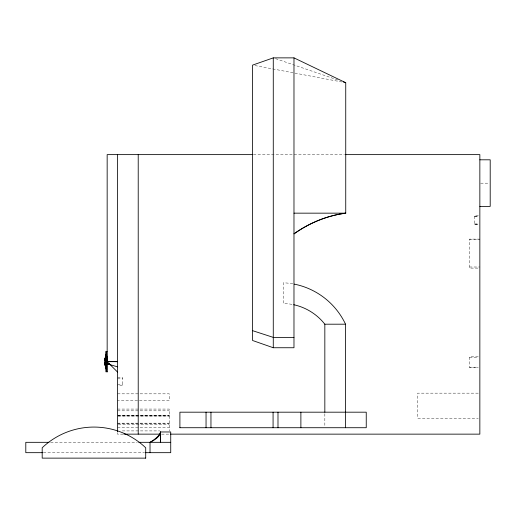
<?xml version="1.0" encoding="UTF-8"?>
<svg xmlns="http://www.w3.org/2000/svg" width="516" height="516" viewBox="0 0 516 516"><rect width="100%" height="100%" fill="white"/><g stroke="black" fill="none" stroke-linecap="round" stroke-linejoin="round"><path stroke-width="0.39" stroke-dasharray="2.58 1.94" d="M253.44 154.626L344.488 154.626M480.641 183.18L489.407 183.18M478.371 215.424L474.668 215.424L474.668 224.654L478.371 224.654M474.668 216.314L478.371 216.314M474.668 216.436L478.371 216.436M474.668 223.957L478.371 223.957M474.668 224.163L478.371 224.163M479.848 239.108L469.495 239.108L469.495 268.107L479.848 268.107M469.495 239.579L479.848 239.579M469.495 267.004L479.848 267.004M478.255 356.833L469.495 356.833L469.495 367.495L478.255 367.495M469.495 357.556L478.255 357.556M469.495 367.186L478.255 367.186M117.513 377.686L122.692 377.686L122.692 385.736L117.513 385.736M117.513 378.834L122.692 378.834M117.513 384.588L122.692 384.588M478.255 393.16L417.734 393.16L417.734 418.373L478.255 418.373M117.513 393.831L169.274 393.831L169.274 400.719L117.513 400.719M117.513 409.072L169.274 409.072L169.274 430.905M117.513 410.826L169.274 410.826M118.312 415.225L169.274 415.225M117.513 415.761L169.274 415.761M117.513 415.948L169.274 415.948M118.312 416.031L169.274 416.031M117.513 423.159L169.274 423.159M117.513 423.423L169.274 423.423M118.312 424.197L169.274 424.197M117.513 427.564L169.274 427.564M122.292 430.905L159.721 430.905M123.085 434.143L117.513 434.143L117.513 431.757M161.585 434.143L169.641 434.143M50.587 442.322L137.198 442.322M43.37 452.674L144.416 452.674M254.936 65.564L342.579 82.121M275.538 58.65L338.193 80.128M324.835 413.742L324.835 426.945M292.798 283.839A72.466 72.466 0 0 0 283.426 282.787L283.426 303.492A54.348 54.348 0 0 1 292.92 304.556"/><path stroke-width="0.77" d="M106.161 365.651L105.096 365.702L105.18 363.728L106.219 363.728C106.748 367.85 103.742 364.219 105.019 361.968L106.219 361.968L106.077 358.207M105.187 361.968L105.09 357.943L106.148 357.994M104.98 361.026L104.98 362.748M105.812 365.734A10.352 0.342 90 0 0 106.154 371.997A10.352 0.342 90 0 0 106.457 364.257L106.128 351.338A10.352 0.342 90 0 0 105.799 358.452M160.437 432.692L160.379 442.322L160.379 431.969L170.732 431.969L170.732 452.674L145.215 452.674M104.987 360.265L105.064 358.007M106.341 365.302L106.361 359.697M160.366 432.55L160.379 431.969A12.681 3.722 -32.5 0 1 150.027 442.322L150.027 452.674M105.915 358.11L105.954 356.504M106.302 366.844L106.335 365.244M105.954 356.595L106.122 354.292L106.335 357.988M106.251 368.037L106.296 366.76M105.18 363.728L105.096 364.618L105.025 363.103L106.057 363.103L106.07 363.941M106.212 363.728L105.038 363.941M106.006 355.427L106.122 354.421M106.251 367.927L106.128 369.063L106.07 368.708M150.027 442.322L151.523 441.606A12.681 5.179 -26.6 0 0 160.379 431.969M273.274 57.869L252.569 65.119L252.569 340.489L273.274 347.739L293.978 347.739L293.978 57.869L273.274 57.869L273.274 347.739M107.16 361.677L107.457 361.587A134.579 1.606 3.4 0 1 117.513 361.677L107.16 361.677L117.513 372.03M109.74 364.257L106.457 364.257L109.173 363.69M106.457 364.257L109.521 364.038M252.634 154.626L107.16 154.626L107.16 351.338A10.352 0.342 90 0 0 107.07 351.706M345.288 154.626L479.848 154.626L479.848 434.143L170.448 434.143M479.848 159.805L490.2 159.805L490.2 206.394L479.848 206.394M293.978 213.16L345.739 213.16L345.739 82.715L293.978 57.869M293.701 304.717A54.348 54.348 0 0 1 324.835 324.196L345.539 324.196L345.539 427.719M293.978 337.387L273.274 337.387L252.569 330.659M106.128 351.338L107.244 351.654L107.496 364.257A10.352 0.342 90 0 1 107.076 371.701M106.419 356.337L107.457 356.337L107.457 361.587L106.47 361.574M105.045 358.207L106.161 358.143M105.148 358.394L106.18 358.394M105.161 358.762L106.193 358.762M105.122 359.291C105.567 363.387 103.897 357.523 106.206 359.233M105.18 359.794L106.212 359.794M105.187 360.478L106.219 360.478M105.187 361.297L106.219 361.297M105.019 362.574L106.051 362.574L106.057 363.103M105.032 363.561L106.064 363.561M105.18 365.083L106.219 365.083M105.167 365.296L106.199 365.296M105.148 365.496L106.18 365.496M179.807 427.719L366.244 427.719L366.244 412.187L179.903 412.187L179.903 427.719M123.885 434.143L159.973 434.143M48.981 442.322L25.8 442.322L25.8 452.674L42.57 452.674M138.804 442.322L170.732 442.322M344.159 82.418L345.739 82.715L343.475 81.941M110.16 364.677L117.513 366.85M106.012 367.998L106.064 368.83M105.961 366.857L106.006 368.108M105.922 365.367L105.954 366.947M106.341 358.227L106.361 359.729M106.051 361.968L106.051 362.574M324.835 324.196L324.835 412.187M300.886 412.187L300.886 427.719M277.989 412.187L277.989 427.719M273.074 412.187L273.074 427.719M210.96 412.187L210.96 427.719M206.045 412.187L206.045 427.719M138.217 154.626L138.217 434.143M117.513 154.626L117.513 431.757M294.223 284.11A72.466 72.466 0 0 1 345.539 324.196M145.712 458.131L42.189 458.131L42.189 447.778A75.052 75.052 0 0 1 145.712 447.778L145.712 458.131M345.739 213.16A151.794 129.245 90 0 0 293.978 233.864A149.034 126.891 90 0 1 345.739 213.16"/></g></svg>
